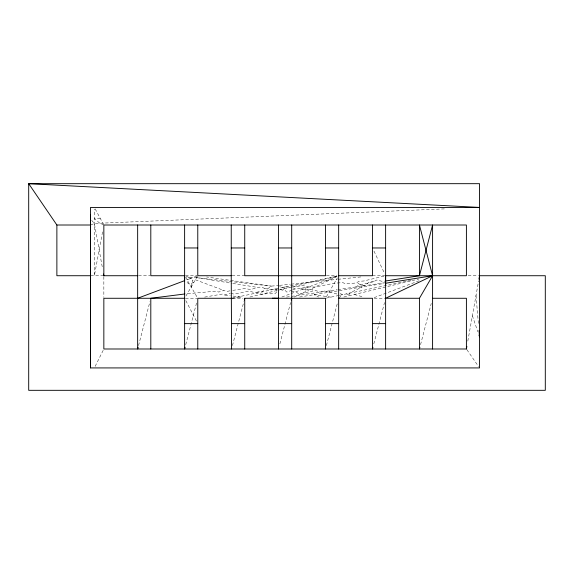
<?xml version="1.0" encoding="UTF-8"?>
<svg xmlns="http://www.w3.org/2000/svg" width="574" height="574" viewBox="0 0 574 574"><rect width="100%" height="100%" fill="white"/><g stroke="black" fill="none" stroke-linecap="round" stroke-linejoin="round"><path stroke-width="0.43" stroke-dasharray="2.87 2.15" d="M467.817 341.121L478.63 280.844M102.552 231.896L94.366 275.728L94.366 209.101M138.549 345.555L149.914 301.709M185.732 344.694L196.652 302.57M232.477 345.555L243.842 301.709M279.882 343.833L290.58 302.57M326.405 345.555L337.325 303.431M373.81 343.833L384.508 302.57M420.548 344.694L431.253 303.431M191.192 287L192.541 280.012L194.091 282.028L189.685 284.417L185.883 281.597M95.155 366.348L103.449 349.781M185.933 296.019L197.391 276.374M326.384 296.765L337.347 277.981M277.407 289.31L275.183 288.98L270.763 289.511L264.779 288.557L262.282 292.08L259.398 291.47L255.466 292.733M282.846 290.107L285.12 287L290.903 287.093M338.66 298.272L342.563 294.684L339.349 293.084M267.448 288.98L271.258 286.125L278.742 285.443M292.726 289.884L295.065 288.98L308.604 287L315.162 287L334.276 283.24L342.671 282.602L346.251 284.015C350.334 282.394 355.328 284.51 358.858 281.368L363.679 280.995L384.781 275.929M355.564 287C361.986 282.717 370.28 284.223 376.731 279.997L382.334 281.368L384.802 281.088M294.082 297.124L337.067 276.496M90.692 225.008L94.366 223.451L446.443 208.807M291.944 290.186L286.806 292.08L285.12 290.437L279.631 289.633M196.982 276.022L186.981 279.775L189.858 279.775M281.884 297.016L290.236 293.888M291.068 293.572L336.988 276.352M374.14 297.648L419.228 280.736M264.779 288.557L261.636 287L257.446 287.38L250.666 289.633L245.242 288.492L230.741 290.695M204.645 297.095L222.69 294.003L224.821 295.022L230.131 293.321M229.909 290.853L226.601 291.47L223.838 290.437L218.68 292.08L216.628 291.09L185.495 293.924M249.948 297.016L336.924 276.144M343.862 297.023L418.676 279.072M231.58 298.272L336.916 276.094M326.283 298.107L338.567 295.524M339.442 295.337L411.694 280.126M299.621 297.002L384.157 283.477M286.512 297.102L336.974 289.719M337.864 289.59L384.781 282.724M291.7 287L303.23 285.615L308.604 287M285.12 287L281.726 287.38L279.488 285.931M232.427 298.179L241.704 297.138L231.042 295.804M336.895 294.003L330.402 292.08L323.004 290.76L320.866 292.08L311.208 289.339L304.414 290.107L300.984 288.112M279.624 285.357L290.236 284.252M291.118 284.159L337.103 279.394M337.986 279.301L360.981 276.919M373.882 281.368L369.462 281.791L365.021 285.615L360.587 284.919L356.985 282.602M100.307 218.443L94.366 218.665L99.797 223.221L103.033 224.649M189.406 277.522L196.645 277.651L271.258 286.125L206.626 276.984M90.692 275.728L102.983 275.728M138.535 275.728L149.929 275.728M185.495 275.728L196.889 275.728M232.083 275.728L244.732 275.728M326.384 275.728L336.909 275.728M372.476 275.728L384.745 275.728M468.154 275.728L478.673 275.728M185.495 298.272L196.889 298.272M232.463 298.272L242.981 298.272M374.226 298.272L384.745 298.272M302.792 288.98L308.604 289.633M224.821 295.022L230.152 295.689M291.291 291.341L296.342 292.08L298.824 294.003L312.651 291.09L311.208 289.339M330.904 297.138L314.129 294.684L318.757 297.074M196.645 277.651L231.896 283.291M232.771 283.434L257.446 287.38M354.316 294.512L363.751 297.095M195.411 279.775L223.838 290.437M230.892 293.084L233.345 294.003L238.863 293.343L248.635 291.09L263.588 294.684L267.046 293.084L270.806 293.874L275.534 293.343L277.608 290.609L275.183 288.98M186.213 276.331L191.192 278.196L185.682 277.551L197.334 297.533M346.402 293.874L349.932 295.567L348.935 293.343L362.144 287L360.587 284.919M293.041 287.789L295.065 288.98M91.704 220.416L94.366 223.451L102.595 268.862M466.906 349.717L478.537 366.47M95.176 208.936L103.844 225.008M185.854 300.647L196.538 321.253M373.975 251.139L384.494 273.346M472.366 315.743L477.826 331.736M475.997 295.531L478.565 325.372M103.844 276.596L103.844 297.404"/><path stroke-width="0.86" d="M385.62 285.615L385.62 275.728L466.404 275.728L466.404 225.008L103.844 225.008L103.844 275.728L137.652 275.728M478.938 279.136L479.548 275.728L545.3 275.728L545.3 390.32L28.7 390.32L28.7 183.68L479.548 183.68L479.548 367.927L90.527 367.927L90.527 214.662M184.62 298.272L103.844 298.272L103.844 348.992L466.404 348.992L466.87 346.366M138.104 347.27L137.652 348.992L137.652 225.008M185.065 347.27L184.62 348.992L184.62 225.008M244.287 299.994L244.732 298.272L325.508 298.272L325.508 348.992M291.248 299.994L291.7 298.272M372.921 347.27L372.476 348.992L372.476 298.272L338.66 298.272M385.62 280.995L419.436 275.728L432.588 225.008L432.588 348.992M419.881 347.27L419.436 348.992L419.436 298.272L432.588 275.728L419.436 225.008L419.436 275.728M137.652 298.272L184.62 280.657L184.62 275.728L150.804 275.728L150.804 225.008M385.62 283.24L432.588 275.728L385.62 298.272L419.436 298.272M184.62 294.003L150.804 298.272L150.804 348.992M477.762 207.501L479.548 207.429L28.7 183.68L56.876 225.008L56.876 275.728L90.692 275.728M479.548 207.429L90.527 207.429L90.527 367.927M56.876 225.008L90.692 225.008M184.62 247.968L197.772 247.968M231.243 247.968L244.732 247.968M278.548 247.968L291.7 247.968M325.508 247.968L338.66 247.968M372.476 247.968L385.62 247.968M231.58 348.992L231.243 275.728L197.772 275.728L197.772 225.008M338.66 275.728L372.476 275.728L372.476 225.008M231.58 298.272L197.772 298.272L197.772 348.992M432.588 298.272L466.404 298.272L466.404 348.992M184.62 323.628L197.772 323.628M231.58 323.628L244.732 323.628M278.548 323.628L291.7 323.628M325.508 323.628L338.66 323.628M372.476 323.628L385.62 323.628M274.214 298.193L278.548 298.272M272.37 298.193L274.114 298.272M478.974 335.101L479.548 336.78L479.025 330.638M103.528 274.013L103.844 275.728M385.62 225.008L385.62 348.992M338.66 225.008L338.66 348.992M325.508 225.008L325.508 275.728L244.732 275.728L244.732 225.008M291.7 225.008L291.7 348.992M278.548 225.008L278.548 348.992M244.732 298.272L244.732 348.992M231.243 225.008L231.243 275.728"/></g></svg>
